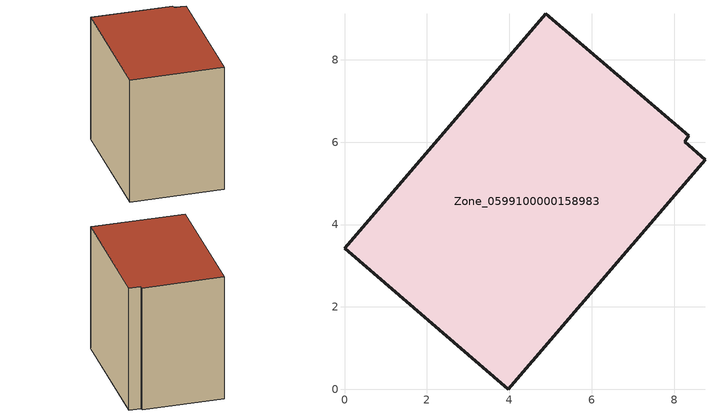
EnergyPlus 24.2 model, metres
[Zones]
Zone_0599100000158983
 floor ground (C_G): 8.27,6.01 8.75,5.57 3.98,0 0,3.42 4.88,9.12 8.35,6.15 z0
 wall outside (C_F): 8.35,6.15 4.88,9.12 0,3.42 3.98,0 8.75,5.57 8.27,6.01 8.35,6.15 z0:7.34
 roof outside (C_R): 8.75,5.57 8.27,6.01 8.35,6.15 4.88,9.12 0,3.42 3.98,0 z7.34
[BUILDING]
Pand.0599100000158983: North Axis=0; Terrain=City; Loads Convergence Tolerance Value=0.04; Temperature Convergence Tolerance Value=0.4; Solar Distribution=FullExterior; Maximum Number of Warmup Days=25; Minimum Number of Warmup Days=1
[Site:Location]
Rotterdam.The.Hague.AP_ZH_NLD Design_Conditions: Latitude=51.96; Longitude=4.45; Time Zone=1; Elevation=-4.5
[SITE:GROUNDTEMPERATURE:BUILDINGSURFACE]
18, 18, 18, 18, 18, 18, 18, 18, 18, 18, 18, 18
[MATERIAL] Thermal Absorptance=0.9; Solar Absorptance=0.7; Visible Absorptance=0.7
Name | Roughness | Thickness | Conductivity | Density | Specific Heat
G.TI.1946 | MediumSmooth | 0.15 | 1 | 540 | 1210
F.TI.1946 | Rough | 0.3 | 0.857143 | 1920 | 840
R.TI.1946 | MediumRough | 0.2 | 0.1 | 1500 | 1000
[CONSTRUCTION]
C_G: G.TI.1946
C_F: F.TI.1946
C_R: R.TI.1946
[ZONE]
Zone_0599100000158983: Type=1; Multiplier=1; Ceiling Height=Autocalculate; Volume=Autocalculate; Floor Area=autocalculate; Part of Total Floor Area=Yes
[ZONEINFILTRATION:DESIGNFLOWRATE]
Infil_Zone_0599100000158983: Zone or ZoneList or Space or SpaceList=Zone_0599100000158983; Schedule=AlwaysOn; Design Flow Rate Calculation Method=Flow/Area; Flow Rate per Floor Area=0.003; Constant Term Coefficient=1; Temperature Term Coefficient=0; Velocity Term Coefficient=0; Velocity Squared Term Coefficient=0
[HVACTEMPLATE:ZONE:IDEALLOADSAIRSYSTEM]
Zone_0599100000158983: Maximum Heating Supply Air Temperature=50; Minimum Cooling Supply Air Temperature=13; Maximum Heating Supply Air Humidity Ratio=0.0156; Minimum Cooling Supply Air Humidity Ratio=0.0077; Heating Limit=NoLimit; Cooling Limit=NoLimit; Dehumidification Control Type=ConstantSensibleHeatRatio; Cooling Sensible Heat Ratio=0.7; Dehumidification Setpoint=60; Humidification Control Type=None; Humidification Setpoint=30; Outdoor Air Method=None; Outdoor Air Flow Rate per Person=0.00944; Outdoor Air Flow Rate per Zone Floor Area=0; Outdoor Air Flow Rate per Zone=0; Demand Controlled Ventilation Type=None; Outdoor Air Economizer Type=NoEconomizer; Heat Recovery Type=None; Sensible Heat Recovery Effectiveness=0.7; Latent Heat Recovery Effectiveness=0.65
[ZONECONTROL:THERMOSTAT]
ThermostatControl_Zone_0599100000158983: Zone or ZoneList=Zone_0599100000158983; Control Type Schedule=DualSetpointControlType; Control 1=Thermostat_Zone_0599100000158983; Temperature Difference Between Cutout And Setpoint=0
[THERMOSTATSETPOINT:DUALSETPOINT]
Thermostat_Zone_0599100000158983: Heating Setpoint Temperature Schedule=HeatingSetpoint_Zone_0599100000158983; Cooling Setpoint Temperature Schedule=CoolingSetpoint_Zone_0599100000158983
[SCHEDULE:COMPACT]
HeatingSetpoint_Zone_0599100000158983: Through: 12/31, For: AllDays, Until: 24:00, 21
CoolingSetpoint_Zone_0599100000158983: Through: 12/31, For: AllDays, Until: 24:00, 24
DualSetpointControlType: Through: 12/31, For: AllDays, Until: 24:00, 4
AlwaysOn: Through: 12/31, For: AllDays, Until: 24:00, 1
